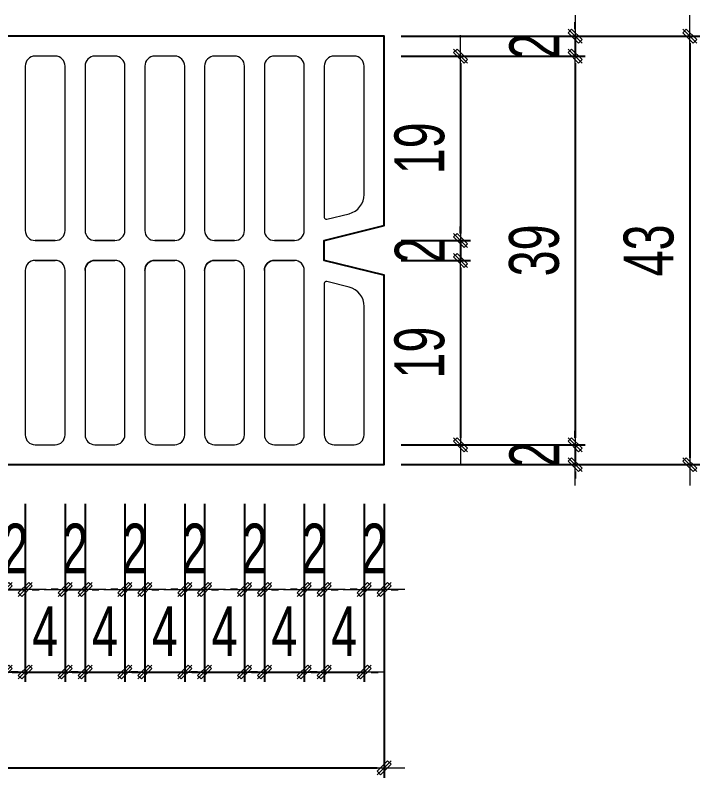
# Model space of a CAD drawing. Header units: inches. Extents: x -676 to 53517, y -20644 to 46516.
# Drawn here: x 41327 to 42014, y 17694 to 18459 of the extents above; entities that cross this region are included whole.
import ezdxf

# ---------------------------------------------------------------- set-up
doc = ezdxf.new("R2010")
doc.units = ezdxf.units.IN
doc.header["$MEASUREMENT"] = 0
for name, color, linetype, lineweight in [('LC Dim', 8, 'Continuous', 18), ('LC Net manh', 9, 'Continuous', 5), ('LC Net thay', 7, 'Continuous', 25)]:
    doc.layers.add(name, color=color, linetype=linetype, lineweight=lineweight)
doc.styles.add('HOATBIF', font='hoatbif.shx', dxfattribs={"width": 0.7})
doc.dimstyles.new('1-100(1-25)', dxfattribs={"dimscale": 25, "dimtxt": 2.5, "dimasz": 0.35, "dimexe": 0.5, "dimexo": 0, "dimgap": 0.8, "dimtad": 1, "dimdec": 0, "dimzin": 0, "dimdsep": 46, "dimtxsty": 'HOATBIF', "dimblk1": 'DOT', "dimblk2": 'DOT', "dimsah": 1, "dimcen": -1, "dimdle": 1, "dimclrd": 256, "dimclre": 256, "dimclrt": 4, "dimadec": 3, "dimazin": 2, "dimtfac": 0.3333333333333333, "dimtdec": 0, "dimtix": 1, "dimtmove": 2, "dimatfit": 3, "dimldrblk": 'DOT', "dimfxl": 1, "dimtvp": 0.8333333333333331, "dimtolj": 1, "dimtzin": 0, "dimarcsym": 0})

# ---------------------------------------------------------------- blocks, each defined once
blk = doc.blocks.new('DOT')
at = {"layer": 'LC Dim'}
blk.add_line((-3, 0), (3, 0), dxfattribs=at)
at = {"layer": 'LC Dim', "color": 4}
blk.add_line((-1, -1), (1, 1), dxfattribs=at)
blk.add_lwpolyline([(0.5, 1), (-1, -0.5), (-0.5, -1), (1, 0.5)], close=True, dxfattribs=at)
blk = doc.blocks.new('*D297')
at = {"layer": 'Defpoints', "color": 0, "transparency": 16777216}
for p in [(41714.41204149959, 18437.80913783814), (41714.41204149959, 18417.80911784265), (41888.95194031888, 18417.80911784265)]:
    blk.add_point(p, dxfattribs=at)
at = {"layer": 'LC Dim', "lineweight": -2, "transparency": 16777216}
for p, q in [((41888.95194031888, 18444.80913783814), (41888.95194031888, 18451.80913783814)), ((41714.41204149959, 18437.80913783814), (41898.95194031888, 18437.80913783814)), ((41888.95194031888, 18437.80913783814), (41888.95194031888, 18417.80911784265)), ((41714.41204149959, 18417.80911784265), (41898.95194031888, 18417.80911784265)), ((41888.95194031888, 18410.80911784265), (41888.95194031888, 18403.80911784265))]:
    blk.add_line(p, q, dxfattribs=at)
at = {"layer": 'LC Dim', "lineweight": -2, "transparency": 16777216, "xscale": 7, "yscale": 7, "zscale": 7}
for p, rotation in [((41888.95194031888, 18437.80913783814), 270), ((41888.95194031888, 18417.80911784265), 90)]:
    blk.add_blockref('DOT', p, dxfattribs=dict(at, rotation=rotation))
at = {"layer": 'LC Dim', "color": 4, "transparency": 16777216, "insert": (41847.95194031888, 18427.80912784038), "char_height": 50, "attachment_point": 5, "rotation": 90, "style": 'HOATBIF'}
blk.add_mtext('\\A1;2', dxfattribs=at)
blk = doc.blocks.new('_Dot')
at = {"color": 0, "linetype": 'ByBlock', "lineweight": -2}
blk.add_line((-0.5, 0), (-1, 0), dxfattribs=at)
at = {"color": 0, "linetype": 'ByBlock', "const_width": 0.5}
blk.add_lwpolyline([(-0.25, 0, 1), (0.25, 0, 1)], format="xyb", close=True, dxfattribs=at)
blk = doc.blocks.new('*D298')
at = {"layer": 'Defpoints', "color": 0, "transparency": 16777216}
for p in [(41714.41204149959, 18417.80911783799), (41714.41204149959, 18232.80902783498), (41773.95194031888, 18232.80902783498)]:
    blk.add_point(p, dxfattribs=at)
at = {"layer": 'LC Dim', "lineweight": -2, "transparency": 16777216}
for p, q in [((41714.41204149959, 18417.80911783799), (41783.95194031888, 18417.80911783799)), ((41773.95194031888, 18410.80911783799), (41773.95194031888, 18239.80902783498)), ((41714.41204149959, 18232.80902783498), (41783.95194031888, 18232.80902783498))]:
    blk.add_line(p, q, dxfattribs=at)
at = {"layer": 'LC Dim', "lineweight": -2, "transparency": 16777216, "xscale": 7, "yscale": 7, "zscale": 7}
for p, rotation in [((41773.95194031888, 18417.80911783799), 90), ((41773.95194031888, 18232.80902783498), 270)]:
    blk.add_blockref('DOT', p, dxfattribs=dict(at, rotation=rotation))
at = {"layer": 'LC Dim', "color": 4, "transparency": 16777216, "insert": (41732.95194031888, 18325.30907283647), "char_height": 50, "attachment_point": 5, "rotation": 90, "style": 'HOATBIF'}
blk.add_mtext('\\A1;19', dxfattribs=at)
blk = doc.blocks.new('*D299')
at = {"layer": 'Defpoints', "color": 0, "transparency": 16777216}
for p in [(41714.41204149959, 18232.80902783963), (41714.41204149959, 18212.80900783948), (41773.95194031888, 18212.80900783948)]:
    blk.add_point(p, dxfattribs=at)
at = {"layer": 'LC Dim', "lineweight": -2, "transparency": 16777216}
for p, q in [((41773.95194031888, 18239.80902783963), (41773.95194031888, 18246.80902783963)), ((41714.41204149959, 18232.80902783963), (41783.95194031888, 18232.80902783963)), ((41773.95194031888, 18232.80902783963), (41773.95194031888, 18212.80900783948)), ((41714.41204149959, 18212.80900783948), (41783.95194031888, 18212.80900783948)), ((41773.95194031888, 18205.80900783948), (41773.95194031888, 18198.80900783948))]:
    blk.add_line(p, q, dxfattribs=at)
at = {"layer": 'LC Dim', "lineweight": -2, "transparency": 16777216, "xscale": 7, "yscale": 7, "zscale": 7}
for p, rotation in [((41773.95194031888, 18232.80902783963), 270), ((41773.95194031888, 18212.80900783948), 90)]:
    blk.add_blockref('DOT', p, dxfattribs=dict(at, rotation=rotation))
at = {"layer": 'LC Dim', "color": 4, "transparency": 16777216, "insert": (41732.95194031888, 18222.80901783954), "char_height": 50, "attachment_point": 5, "rotation": 90, "style": 'HOATBIF'}
blk.add_mtext('\\A1;2', dxfattribs=at)
blk = doc.blocks.new('*D300')
at = {"layer": 'Defpoints', "color": 0, "transparency": 16777216}
for p in [(41714.41204149959, 18212.80900783948), (41714.41204149959, 18027.80891784112), (41773.95194031888, 18027.80891784112)]:
    blk.add_point(p, dxfattribs=at)
at = {"layer": 'LC Dim', "lineweight": -2, "transparency": 16777216}
for p, q in [((41714.41204149959, 18212.80900783948), (41783.95194031888, 18212.80900783948)), ((41773.95194031888, 18205.80900783948), (41773.95194031888, 18034.80891784112)), ((41714.41204149959, 18027.80891784112), (41783.95194031888, 18027.80891784112))]:
    blk.add_line(p, q, dxfattribs=at)
at = {"layer": 'LC Dim', "lineweight": -2, "transparency": 16777216, "xscale": 7, "yscale": 7, "zscale": 7}
for p, rotation in [((41773.95194031888, 18212.80900783948), 90), ((41773.95194031888, 18027.80891784112), 270)]:
    blk.add_blockref('DOT', p, dxfattribs=dict(at, rotation=rotation))
at = {"layer": 'LC Dim', "color": 4, "transparency": 16777216, "insert": (41732.95194031888, 18120.30896284028), "char_height": 50, "attachment_point": 5, "rotation": 90, "style": 'HOATBIF'}
blk.add_mtext('\\A1;19', dxfattribs=at)
blk = doc.blocks.new('*D301')
at = {"layer": 'Defpoints', "color": 0, "transparency": 16777216}
for p in [(41714.41204149959, 18027.80891784112), (41714.41204149959, 18007.80889784097), (41888.95194031888, 18007.80889784097)]:
    blk.add_point(p, dxfattribs=at)
at = {"layer": 'LC Dim', "lineweight": -2, "transparency": 16777216}
for p, q in [((41888.95194031888, 18034.80891784112), (41888.95194031888, 18041.80891784112)), ((41714.41204149959, 18027.80891784112), (41898.95194031888, 18027.80891784112)), ((41888.95194031888, 18027.80891784112), (41888.95194031888, 18007.80889784097)), ((41714.41204149959, 18007.80889784097), (41898.95194031888, 18007.80889784097)), ((41888.95194031888, 18000.80889784097), (41888.95194031888, 17993.80889784097))]:
    blk.add_line(p, q, dxfattribs=at)
at = {"layer": 'LC Dim', "lineweight": -2, "transparency": 16777216, "xscale": 7, "yscale": 7, "zscale": 7}
for p, rotation in [((41888.95194031888, 18027.80891784112), 270), ((41888.95194031888, 18007.80889784097), 90)]:
    blk.add_blockref('DOT', p, dxfattribs=dict(at, rotation=rotation))
at = {"layer": 'LC Dim', "color": 4, "transparency": 16777216, "insert": (41847.95194031888, 18017.80890784103), "char_height": 50, "attachment_point": 5, "rotation": 90, "style": 'HOATBIF'}
blk.add_mtext('\\A1;2', dxfattribs=at)
blk = doc.blocks.new('*D302')
at = {"layer": 'Defpoints', "color": 0, "transparency": 16777216}
for p in [(41714.41204149959, 18417.80911783802), (41714.41204149959, 18027.8089178388), (41888.95194031888, 18027.8089178388)]:
    blk.add_point(p, dxfattribs=at)
at = {"layer": 'LC Dim', "lineweight": -2, "transparency": 16777216}
for p, q in [((41714.41204149959, 18417.80911783802), (41898.95194031888, 18417.80911783802)), ((41888.95194031888, 18410.80911783802), (41888.95194031888, 18034.8089178388)), ((41714.41204149959, 18027.8089178388), (41898.95194031888, 18027.8089178388))]:
    blk.add_line(p, q, dxfattribs=at)
at = {"layer": 'LC Dim', "lineweight": -2, "transparency": 16777216, "xscale": 7, "yscale": 7, "zscale": 7}
for p, rotation in [((41888.95194031888, 18417.80911783802), 90), ((41888.95194031888, 18027.8089178388), 270)]:
    blk.add_blockref('DOT', p, dxfattribs=dict(at, rotation=rotation))
at = {"layer": 'LC Dim', "color": 4, "transparency": 16777216, "insert": (41847.95194031888, 18222.80901783839), "char_height": 50, "attachment_point": 5, "rotation": 90, "style": 'HOATBIF'}
blk.add_mtext('\\A1;39', dxfattribs=at)
blk = doc.blocks.new('*D303')
at = {"layer": 'Defpoints', "color": 0, "transparency": 16777216}
for p in [(41714.41204149959, 18437.80913784047), (41714.41204149959, 18007.80889784097), (42003.95194031888, 18007.80889784097)]:
    blk.add_point(p, dxfattribs=at)
at = {"layer": 'LC Dim', "lineweight": -2, "transparency": 16777216}
for p, q in [((41714.41204149959, 18437.80913784047), (42013.95194031888, 18437.80913784047)), ((42003.95194031888, 18430.80913784047), (42003.95194031888, 18014.80889784097)), ((41714.41204149959, 18007.80889784097), (42013.95194031888, 18007.80889784097))]:
    blk.add_line(p, q, dxfattribs=at)
at = {"layer": 'LC Dim', "lineweight": -2, "transparency": 16777216, "xscale": 7, "yscale": 7, "zscale": 7}
for p, rotation in [((42003.95194031888, 18437.80913784047), 90), ((42003.95194031888, 18007.80889784097), 270)]:
    blk.add_blockref('DOT', p, dxfattribs=dict(at, rotation=rotation))
at = {"layer": 'LC Dim', "color": 4, "transparency": 16777216, "insert": (41962.95194031888, 18222.8090178407), "char_height": 50, "attachment_point": 5, "rotation": 90, "style": 'HOATBIF'}
blk.add_mtext('\\A1;43', dxfattribs=at)
blk = doc.blocks.new('*D318')
at = {"layer": 'Defpoints', "color": 0, "transparency": 16777216}
for p in [(41277.22205577983, 17968.46938803015), (41317.22209577955, 17968.46938803015), (41317.22209577955, 17799.72879302091)]:
    blk.add_point(p, dxfattribs=at)
at = {"layer": 'LC Dim', "lineweight": -2, "transparency": 16777216}
for p, q in [((41277.22205577983, 17968.46938803015), (41277.22205577983, 17789.72879302091)), ((41317.22209577955, 17968.46938803015), (41317.22209577955, 17789.72879302091)), ((41270.22205577983, 17799.72879302091), (41263.22205577983, 17799.72879302091)), ((41277.22205577983, 17799.72879302091), (41317.22209577955, 17799.72879302091)), ((41324.22209577955, 17799.72879302091), (41331.22209577955, 17799.72879302091))]:
    blk.add_line(p, q, dxfattribs=at)
at = {"layer": 'LC Dim', "lineweight": -2, "transparency": 16777216, "xscale": 7, "yscale": 7, "zscale": 7}
blk.add_blockref('DOT', (41277.22205577983, 17799.72879302091), dxfattribs=at)
at = {"layer": 'LC Dim', "lineweight": -2, "transparency": 16777216, "xscale": 7, "yscale": 7, "zscale": 7, "rotation": 180}
blk.add_blockref('DOT', (41317.22209577955, 17799.72879302091), dxfattribs=at)
at = {"layer": 'LC Dim', "color": 4, "transparency": 16777216, "insert": (41297.22207577969, 17840.72879302091), "char_height": 50, "attachment_point": 5, "style": 'HOATBIF'}
blk.add_mtext('\\A1;4', dxfattribs=at)
blk = doc.blocks.new('*D319')
at = {"layer": 'Defpoints', "color": 0, "transparency": 16777216}
for p in [(41317.22209577955, 17968.46938803015), (41337.22211577912, 17968.46938803015), (41337.22211577912, 17882.64389426971)]:
    blk.add_point(p, dxfattribs=at)
at = {"layer": 'LC Dim', "lineweight": -2, "transparency": 16777216}
for p, q in [((41317.22209577955, 17968.46938803015), (41317.22209577955, 17872.64389426971)), ((41337.22211577912, 17968.46938803015), (41337.22211577912, 17872.64389426971)), ((41310.22209577955, 17882.64389426971), (41303.22209577955, 17882.64389426971)), ((41317.22209577955, 17882.64389426971), (41337.22211577912, 17882.64389426971)), ((41344.22211577912, 17882.64389426971), (41351.22211577912, 17882.64389426971))]:
    blk.add_line(p, q, dxfattribs=at)
at = {"layer": 'LC Dim', "lineweight": -2, "transparency": 16777216, "xscale": 7, "yscale": 7, "zscale": 7}
blk.add_blockref('DOT', (41317.22209577955, 17882.64389426971), dxfattribs=at)
at = {"layer": 'LC Dim', "lineweight": -2, "transparency": 16777216, "xscale": 7, "yscale": 7, "zscale": 7, "rotation": 180}
blk.add_blockref('DOT', (41337.22211577912, 17882.64389426971), dxfattribs=at)
at = {"layer": 'LC Dim', "color": 4, "transparency": 16777216, "insert": (41327.22210577934, 17923.64389426971), "char_height": 50, "attachment_point": 5, "style": 'HOATBIF'}
blk.add_mtext('\\A1;2', dxfattribs=at)
blk = doc.blocks.new('*D320')
at = {"layer": 'Defpoints', "color": 0, "transparency": 16777216}
for p in [(41337.22211577912, 17968.46938803015), (41377.22215577884, 17968.46938803015), (41377.22215577884, 17799.72879302091)]:
    blk.add_point(p, dxfattribs=at)
at = {"layer": 'LC Dim', "lineweight": -2, "transparency": 16777216}
for p, q in [((41337.22211577912, 17968.46938803015), (41337.22211577912, 17789.72879302091)), ((41377.22215577884, 17968.46938803015), (41377.22215577884, 17789.72879302091)), ((41330.22211577912, 17799.72879302091), (41323.22211577912, 17799.72879302091)), ((41337.22211577912, 17799.72879302091), (41377.22215577884, 17799.72879302091)), ((41384.22215577884, 17799.72879302091), (41391.22215577884, 17799.72879302091))]:
    blk.add_line(p, q, dxfattribs=at)
at = {"layer": 'LC Dim', "lineweight": -2, "transparency": 16777216, "xscale": 7, "yscale": 7, "zscale": 7}
blk.add_blockref('DOT', (41337.22211577912, 17799.72879302091), dxfattribs=at)
at = {"layer": 'LC Dim', "lineweight": -2, "transparency": 16777216, "xscale": 7, "yscale": 7, "zscale": 7, "rotation": 180}
blk.add_blockref('DOT', (41377.22215577884, 17799.72879302091), dxfattribs=at)
at = {"layer": 'LC Dim', "color": 4, "transparency": 16777216, "insert": (41357.22213577898, 17840.72879302091), "char_height": 50, "attachment_point": 5, "style": 'HOATBIF'}
blk.add_mtext('\\A1;4', dxfattribs=at)
blk = doc.blocks.new('*D321')
at = {"layer": 'Defpoints', "color": 0, "transparency": 16777216}
for p in [(41377.22215577884, 17968.46938803015), (41397.222175779, 17968.46938803015), (41397.222175779, 17882.64389426971)]:
    blk.add_point(p, dxfattribs=at)
at = {"layer": 'LC Dim', "lineweight": -2, "transparency": 16777216}
for p, q in [((41377.22215577884, 17968.46938803015), (41377.22215577884, 17872.64389426971)), ((41397.222175779, 17968.46938803015), (41397.222175779, 17872.64389426971)), ((41370.22215577884, 17882.64389426971), (41363.22215577884, 17882.64389426971)), ((41377.22215577884, 17882.64389426971), (41397.222175779, 17882.64389426971)), ((41404.222175779, 17882.64389426971), (41411.222175779, 17882.64389426971))]:
    blk.add_line(p, q, dxfattribs=at)
at = {"layer": 'LC Dim', "lineweight": -2, "transparency": 16777216, "xscale": 7, "yscale": 7, "zscale": 7}
blk.add_blockref('DOT', (41377.22215577884, 17882.64389426971), dxfattribs=at)
at = {"layer": 'LC Dim', "lineweight": -2, "transparency": 16777216, "xscale": 7, "yscale": 7, "zscale": 7, "rotation": 180}
blk.add_blockref('DOT', (41397.222175779, 17882.64389426971), dxfattribs=at)
at = {"layer": 'LC Dim', "color": 4, "transparency": 16777216, "insert": (41387.22216577892, 17923.64389426971), "char_height": 50, "attachment_point": 5, "style": 'HOATBIF'}
blk.add_mtext('\\A1;2', dxfattribs=at)
blk = doc.blocks.new('*D322')
at = {"layer": 'Defpoints', "color": 0, "transparency": 16777216}
for p in [(41397.222175779, 17968.46938803015), (41437.22221577814, 17968.46938803015), (41437.22221577814, 17799.72879302091)]:
    blk.add_point(p, dxfattribs=at)
at = {"layer": 'LC Dim', "lineweight": -2, "transparency": 16777216}
for p, q in [((41397.222175779, 17968.46938803015), (41397.222175779, 17789.72879302091)), ((41437.22221577814, 17968.46938803015), (41437.22221577814, 17789.72879302091)), ((41390.222175779, 17799.72879302091), (41383.222175779, 17799.72879302091)), ((41397.222175779, 17799.72879302091), (41437.22221577814, 17799.72879302091)), ((41444.22221577814, 17799.72879302091), (41451.22221577814, 17799.72879302091))]:
    blk.add_line(p, q, dxfattribs=at)
at = {"layer": 'LC Dim', "lineweight": -2, "transparency": 16777216, "xscale": 7, "yscale": 7, "zscale": 7}
blk.add_blockref('DOT', (41397.222175779, 17799.72879302091), dxfattribs=at)
at = {"layer": 'LC Dim', "lineweight": -2, "transparency": 16777216, "xscale": 7, "yscale": 7, "zscale": 7, "rotation": 180}
blk.add_blockref('DOT', (41437.22221577814, 17799.72879302091), dxfattribs=at)
at = {"layer": 'LC Dim', "color": 4, "transparency": 16777216, "insert": (41417.22219577857, 17840.72879302091), "char_height": 50, "attachment_point": 5, "style": 'HOATBIF'}
blk.add_mtext('\\A1;4', dxfattribs=at)
blk = doc.blocks.new('*D323')
at = {"layer": 'Defpoints', "color": 0, "transparency": 16777216}
for p in [(41437.22221577814, 17968.46938803015), (41457.22223577829, 17968.46938803015), (41457.22223577829, 17882.64389426971)]:
    blk.add_point(p, dxfattribs=at)
at = {"layer": 'LC Dim', "lineweight": -2, "transparency": 16777216}
for p, q in [((41437.22221577814, 17968.46938803015), (41437.22221577814, 17872.64389426971)), ((41457.22223577829, 17968.46938803015), (41457.22223577829, 17872.64389426971)), ((41430.22221577814, 17882.64389426971), (41423.22221577814, 17882.64389426971)), ((41437.22221577814, 17882.64389426971), (41457.22223577829, 17882.64389426971)), ((41464.22223577829, 17882.64389426971), (41471.22223577829, 17882.64389426971))]:
    blk.add_line(p, q, dxfattribs=at)
at = {"layer": 'LC Dim', "lineweight": -2, "transparency": 16777216, "xscale": 7, "yscale": 7, "zscale": 7}
blk.add_blockref('DOT', (41437.22221577814, 17882.64389426971), dxfattribs=at)
at = {"layer": 'LC Dim', "lineweight": -2, "transparency": 16777216, "xscale": 7, "yscale": 7, "zscale": 7, "rotation": 180}
blk.add_blockref('DOT', (41457.22223577829, 17882.64389426971), dxfattribs=at)
at = {"layer": 'LC Dim', "color": 4, "transparency": 16777216, "insert": (41447.22222577821, 17923.64389426971), "char_height": 50, "attachment_point": 5, "style": 'HOATBIF'}
blk.add_mtext('\\A1;2', dxfattribs=at)
blk = doc.blocks.new('*D324')
at = {"layer": 'Defpoints', "color": 0, "transparency": 16777216}
for p in [(41617.22227577801, 17968.46938803015), (41637.22229577758, 17968.46938803015), (41637.22229577758, 17882.64389426971)]:
    blk.add_point(p, dxfattribs=at)
at = {"layer": 'LC Dim', "lineweight": -2, "transparency": 16777216}
for p, q in [((41617.22227577801, 17968.46938803015), (41617.22227577801, 17872.64389426971)), ((41637.22229577758, 17968.46938803015), (41637.22229577758, 17872.64389426971)), ((41610.22227577801, 17882.64389426971), (41603.22227577801, 17882.64389426971)), ((41617.22227577801, 17882.64389426971), (41637.22229577758, 17882.64389426971)), ((41644.22229577758, 17882.64389426971), (41651.22229577758, 17882.64389426971))]:
    blk.add_line(p, q, dxfattribs=at)
at = {"layer": 'LC Dim', "lineweight": -2, "transparency": 16777216, "xscale": 7, "yscale": 7, "zscale": 7}
blk.add_blockref('DOT', (41617.22227577801, 17882.64389426971), dxfattribs=at)
at = {"layer": 'LC Dim', "lineweight": -2, "transparency": 16777216, "xscale": 7, "yscale": 7, "zscale": 7, "rotation": 180}
blk.add_blockref('DOT', (41637.22229577758, 17882.64389426971), dxfattribs=at)
at = {"layer": 'LC Dim', "color": 4, "transparency": 16777216, "insert": (41627.2222857778, 17923.64389426971), "char_height": 50, "attachment_point": 5, "style": 'HOATBIF'}
blk.add_mtext('\\A1;2', dxfattribs=at)
blk = doc.blocks.new('*D325')
at = {"layer": 'Defpoints', "color": 0, "transparency": 16777216}
for p in [(41637.22229577758, 17968.46938803015), (41677.2223357773, 17968.46938803015), (41677.2223357773, 17799.72879302091)]:
    blk.add_point(p, dxfattribs=at)
at = {"layer": 'LC Dim', "lineweight": -2, "transparency": 16777216}
for p, q in [((41637.22229577758, 17968.46938803015), (41637.22229577758, 17789.72879302091)), ((41677.2223357773, 17968.46938803015), (41677.2223357773, 17789.72879302091)), ((41630.22229577758, 17799.72879302091), (41623.22229577758, 17799.72879302091)), ((41637.22229577758, 17799.72879302091), (41677.2223357773, 17799.72879302091)), ((41684.2223357773, 17799.72879302091), (41691.2223357773, 17799.72879302091))]:
    blk.add_line(p, q, dxfattribs=at)
at = {"layer": 'LC Dim', "lineweight": -2, "transparency": 16777216, "xscale": 7, "yscale": 7, "zscale": 7}
blk.add_blockref('DOT', (41637.22229577758, 17799.72879302091), dxfattribs=at)
at = {"layer": 'LC Dim', "lineweight": -2, "transparency": 16777216, "xscale": 7, "yscale": 7, "zscale": 7, "rotation": 180}
blk.add_blockref('DOT', (41677.2223357773, 17799.72879302091), dxfattribs=at)
at = {"layer": 'LC Dim', "color": 4, "transparency": 16777216, "insert": (41657.22231577744, 17840.72879302091), "char_height": 50, "attachment_point": 5, "style": 'HOATBIF'}
blk.add_mtext('\\A1;4', dxfattribs=at)
blk = doc.blocks.new('*D326')
at = {"layer": 'Defpoints', "color": 0, "transparency": 16777216}
for p in [(40837.22161577415, 17968.46938803015), (41697.22235577746, 17968.46938803015), (41697.22235577746, 17703.61754925331)]:
    blk.add_point(p, dxfattribs=at)
at = {"layer": 'LC Dim', "lineweight": -2, "transparency": 16777216}
for p, q in [((40837.22161577415, 17968.46938803015), (40837.22161577415, 17693.61754925331)), ((41697.22235577746, 17968.46938803015), (41697.22235577746, 17693.61754925331)), ((40844.22161577415, 17703.61754925331), (41690.22235577746, 17703.61754925331))]:
    blk.add_line(p, q, dxfattribs=at)
at = {"layer": 'LC Dim', "lineweight": -2, "transparency": 16777216, "xscale": 7, "yscale": 7, "zscale": 7, "rotation": 180}
blk.add_blockref('DOT', (40837.22161577415, 17703.61754925331), dxfattribs=at)
at = {"layer": 'LC Dim', "lineweight": -2, "transparency": 16777216, "xscale": 7, "yscale": 7, "zscale": 7}
blk.add_blockref('DOT', (41697.22235577746, 17703.61754925331), dxfattribs=at)
at = {"layer": 'LC Dim', "color": 4, "transparency": 16777216, "insert": (41267.2219857758, 17744.61754925331), "char_height": 50, "attachment_point": 5, "style": 'HOATBIF'}
blk.add_mtext('\\A1;86', dxfattribs=at)
blk = doc.blocks.new('*D331')
at = {"layer": 'Defpoints', "color": 0, "transparency": 16777216}
for p in [(41677.2223357773, 17968.46938803015), (41697.22235577746, 17968.46938803015), (41697.22235577746, 17882.64389426971)]:
    blk.add_point(p, dxfattribs=at)
at = {"layer": 'LC Dim', "lineweight": -2, "transparency": 16777216}
for p, q in [((41677.2223357773, 17968.46938803015), (41677.2223357773, 17872.64389426971)), ((41697.22235577746, 17968.46938803015), (41697.22235577746, 17872.64389426971)), ((41670.2223357773, 17882.64389426971), (41663.2223357773, 17882.64389426971)), ((41677.2223357773, 17882.64389426971), (41697.22235577746, 17882.64389426971)), ((41704.22235577746, 17882.64389426971), (41711.22235577746, 17882.64389426971))]:
    blk.add_line(p, q, dxfattribs=at)
at = {"layer": 'LC Dim', "lineweight": -2, "transparency": 16777216, "xscale": 7, "yscale": 7, "zscale": 7}
blk.add_blockref('DOT', (41677.2223357773, 17882.64389426971), dxfattribs=at)
at = {"layer": 'LC Dim', "lineweight": -2, "transparency": 16777216, "xscale": 7, "yscale": 7, "zscale": 7, "rotation": 180}
blk.add_blockref('DOT', (41697.22235577746, 17882.64389426971), dxfattribs=at)
at = {"layer": 'LC Dim', "color": 4, "transparency": 16777216, "insert": (41687.22234577738, 17923.64389426971), "char_height": 50, "attachment_point": 5, "style": 'HOATBIF'}
blk.add_mtext('\\A1;2', dxfattribs=at)
blk = doc.blocks.new('*D349')
at = {"layer": 'Defpoints', "color": 0, "transparency": 16777216}
for p in [(41457.22223577829, 17968.46938803015), (41497.22227577743, 17968.46938803015), (41497.22227577743, 17799.72879302091)]:
    blk.add_point(p, dxfattribs=at)
at = {"layer": 'LC Dim', "lineweight": -2, "transparency": 16777216}
for p, q in [((41457.22223577829, 17968.46938803015), (41457.22223577829, 17789.72879302091)), ((41497.22227577743, 17968.46938803015), (41497.22227577743, 17789.72879302091)), ((41450.22223577829, 17799.72879302091), (41443.22223577829, 17799.72879302091)), ((41457.22223577829, 17799.72879302091), (41497.22227577743, 17799.72879302091)), ((41504.22227577743, 17799.72879302091), (41511.22227577743, 17799.72879302091))]:
    blk.add_line(p, q, dxfattribs=at)
at = {"layer": 'LC Dim', "lineweight": -2, "transparency": 16777216, "xscale": 7, "yscale": 7, "zscale": 7}
blk.add_blockref('DOT', (41457.22223577829, 17799.72879302091), dxfattribs=at)
at = {"layer": 'LC Dim', "lineweight": -2, "transparency": 16777216, "xscale": 7, "yscale": 7, "zscale": 7, "rotation": 180}
blk.add_blockref('DOT', (41497.22227577743, 17799.72879302091), dxfattribs=at)
at = {"layer": 'LC Dim', "color": 4, "transparency": 16777216, "insert": (41477.22225577786, 17840.72879302091), "char_height": 50, "attachment_point": 5, "style": 'HOATBIF'}
blk.add_mtext('\\A1;4', dxfattribs=at)
blk = doc.blocks.new('*D350')
at = {"layer": 'Defpoints', "color": 0, "transparency": 16777216}
for p in [(41497.22227577743, 17968.46938803015), (41517.22229577758, 17968.46938803015), (41517.22229577758, 17882.64389426971)]:
    blk.add_point(p, dxfattribs=at)
at = {"layer": 'LC Dim', "lineweight": -2, "transparency": 16777216}
for p, q in [((41497.22227577743, 17968.46938803015), (41497.22227577743, 17872.64389426971)), ((41517.22229577758, 17968.46938803015), (41517.22229577758, 17872.64389426971)), ((41490.22227577743, 17882.64389426971), (41483.22227577743, 17882.64389426971)), ((41497.22227577743, 17882.64389426971), (41517.22229577758, 17882.64389426971)), ((41524.22229577758, 17882.64389426971), (41531.22229577758, 17882.64389426971))]:
    blk.add_line(p, q, dxfattribs=at)
at = {"layer": 'LC Dim', "lineweight": -2, "transparency": 16777216, "xscale": 7, "yscale": 7, "zscale": 7}
blk.add_blockref('DOT', (41497.22227577743, 17882.64389426971), dxfattribs=at)
at = {"layer": 'LC Dim', "lineweight": -2, "transparency": 16777216, "xscale": 7, "yscale": 7, "zscale": 7, "rotation": 180}
blk.add_blockref('DOT', (41517.22229577758, 17882.64389426971), dxfattribs=at)
at = {"layer": 'LC Dim', "color": 4, "transparency": 16777216, "insert": (41507.22228577751, 17923.64389426971), "char_height": 50, "attachment_point": 5, "style": 'HOATBIF'}
blk.add_mtext('\\A1;2', dxfattribs=at)
blk = doc.blocks.new('*D351')
at = {"layer": 'Defpoints', "color": 0, "transparency": 16777216}
for p in [(41517.22229577758, 17968.46938803015), (41557.22233577672, 17968.46938803015), (41557.22233577672, 17799.72879302091)]:
    blk.add_point(p, dxfattribs=at)
at = {"layer": 'LC Dim', "lineweight": -2, "transparency": 16777216}
for p, q in [((41517.22229577758, 17968.46938803015), (41517.22229577758, 17789.72879302091)), ((41557.22233577672, 17968.46938803015), (41557.22233577672, 17789.72879302091)), ((41510.22229577758, 17799.72879302091), (41503.22229577758, 17799.72879302091)), ((41517.22229577758, 17799.72879302091), (41557.22233577672, 17799.72879302091)), ((41564.22233577672, 17799.72879302091), (41571.22233577672, 17799.72879302091))]:
    blk.add_line(p, q, dxfattribs=at)
at = {"layer": 'LC Dim', "lineweight": -2, "transparency": 16777216, "xscale": 7, "yscale": 7, "zscale": 7}
blk.add_blockref('DOT', (41517.22229577758, 17799.72879302091), dxfattribs=at)
at = {"layer": 'LC Dim', "lineweight": -2, "transparency": 16777216, "xscale": 7, "yscale": 7, "zscale": 7, "rotation": 180}
blk.add_blockref('DOT', (41557.22233577672, 17799.72879302091), dxfattribs=at)
at = {"layer": 'LC Dim', "color": 4, "transparency": 16777216, "insert": (41537.22231577715, 17840.72879302091), "char_height": 50, "attachment_point": 5, "style": 'HOATBIF'}
blk.add_mtext('\\A1;4', dxfattribs=at)
blk = doc.blocks.new('*D352')
at = {"layer": 'Defpoints', "color": 0, "transparency": 16777216}
for p in [(41557.22233577672, 17968.46938803015), (41577.22235577687, 17968.46938803015), (41577.22235577687, 17882.64389426971)]:
    blk.add_point(p, dxfattribs=at)
at = {"layer": 'LC Dim', "lineweight": -2, "transparency": 16777216}
for p, q in [((41557.22233577672, 17968.46938803015), (41557.22233577672, 17872.64389426971)), ((41577.22235577687, 17968.46938803015), (41577.22235577687, 17872.64389426971)), ((41550.22233577672, 17882.64389426971), (41543.22233577672, 17882.64389426971)), ((41557.22233577672, 17882.64389426971), (41577.22235577687, 17882.64389426971)), ((41584.22235577687, 17882.64389426971), (41591.22235577687, 17882.64389426971))]:
    blk.add_line(p, q, dxfattribs=at)
at = {"layer": 'LC Dim', "lineweight": -2, "transparency": 16777216, "xscale": 7, "yscale": 7, "zscale": 7}
blk.add_blockref('DOT', (41557.22233577672, 17882.64389426971), dxfattribs=at)
at = {"layer": 'LC Dim', "lineweight": -2, "transparency": 16777216, "xscale": 7, "yscale": 7, "zscale": 7, "rotation": 180}
blk.add_blockref('DOT', (41577.22235577687, 17882.64389426971), dxfattribs=at)
at = {"layer": 'LC Dim', "color": 4, "transparency": 16777216, "insert": (41567.2223457768, 17923.64389426971), "char_height": 50, "attachment_point": 5, "style": 'HOATBIF'}
blk.add_mtext('\\A1;2', dxfattribs=at)
blk = doc.blocks.new('*D353')
at = {"layer": 'Defpoints', "color": 0, "transparency": 16777216}
for p in [(41577.22235577687, 17968.46938803015), (41617.22227577801, 17968.46938803015), (41617.22227577801, 17799.72879302091)]:
    blk.add_point(p, dxfattribs=at)
at = {"layer": 'LC Dim', "lineweight": -2, "transparency": 16777216}
for p, q in [((41577.22235577687, 17968.46938803015), (41577.22235577687, 17789.72879302091)), ((41617.22227577801, 17968.46938803015), (41617.22227577801, 17789.72879302091)), ((41570.22235577687, 17799.72879302091), (41563.22235577687, 17799.72879302091)), ((41577.22235577687, 17799.72879302091), (41617.22227577801, 17799.72879302091)), ((41624.22227577801, 17799.72879302091), (41631.22227577801, 17799.72879302091))]:
    blk.add_line(p, q, dxfattribs=at)
at = {"layer": 'LC Dim', "lineweight": -2, "transparency": 16777216, "xscale": 7, "yscale": 7, "zscale": 7}
blk.add_blockref('DOT', (41577.22235577687, 17799.72879302091), dxfattribs=at)
at = {"layer": 'LC Dim', "lineweight": -2, "transparency": 16777216, "xscale": 7, "yscale": 7, "zscale": 7, "rotation": 180}
blk.add_blockref('DOT', (41617.22227577801, 17799.72879302091), dxfattribs=at)
at = {"layer": 'LC Dim', "color": 4, "transparency": 16777216, "insert": (41597.22231577744, 17840.72879302091), "char_height": 50, "attachment_point": 5, "style": 'HOATBIF'}
blk.add_mtext('\\A1;4', dxfattribs=at)

msp = doc.modelspace()

# ---------------------------------------------------------------- linework, layer by layer
at = {"layer": 'LC Net manh', "linetype": 'ByBlock'}
for points in [[(41367.22214577877, 18232.80902783963, 0.414213562373095), (41377.22215577884, 18242.8090378397), (41377.22215577884, 18407.80910783791, 0.414213562373095), (41367.22214577877, 18417.80911783798), (41347.2221257792, 18417.80911783798, 0.414213562373095), (41337.22211577912, 18407.80910783791), (41337.22211577912, 18242.8090378397, 0.414213562373095), (41347.2221257792, 18232.80902783963), (41367.22214577877, 18232.80902783963), (41347.2221257792, 18232.80902783963)], [(41427.22220577864, 18232.80902783963, 0.414213562373095), (41437.22221577814, 18242.8090378397), (41437.22221577814, 18407.80910783791, 0.414213562373095), (41427.22220577864, 18417.80911783798), (41407.22218577849, 18417.80911783798, 0.414213562373095), (41397.222175779, 18407.80910783791), (41397.222175779, 18242.8090378397, 0.414213562373095), (41407.22218577849, 18232.80902783963), (41427.22220577864, 18232.80902783963), (41407.22218577849, 18232.80902783963)], [(41487.22226577793, 18232.80902783963, 0.414213562373095), (41497.22227577743, 18242.8090378397), (41497.22227577743, 18407.80910783791, 0.414213562373095), (41487.22226577793, 18417.80911783798), (41467.22224577778, 18417.80911783798, 0.414213562373095), (41457.22223577829, 18407.80910783791), (41457.22223577829, 18242.8090378397, 0.414213562373095), (41467.22224577778, 18232.80902783963), (41487.22226577793, 18232.80902783963), (41467.22224577778, 18232.80902783963)], [(41547.22232577723, 18232.80902783963, 0.414213562373095), (41557.22233577672, 18242.8090378397), (41557.22233577672, 18407.80910783791, 0.414213562373095), (41547.22232577723, 18417.80911783798), (41527.22230577708, 18417.80911783798, 0.414213562373095), (41517.22229577758, 18407.80910783791), (41517.22229577758, 18242.8090378397, 0.414213562373095), (41527.22230577708, 18232.80902783963), (41547.22232577723, 18232.80902783963), (41527.22230577708, 18232.80902783963)], [(41607.22238577652, 18232.80902783963, 0.414213562373095), (41617.22239577601, 18242.8090378397), (41617.22239577601, 18407.80910783791, 0.414213562373095), (41607.22238577652, 18417.80911783798), (41587.22236577637, 18417.80911783798, 0.414213562373095), (41577.22235577687, 18407.80910783791), (41577.22235577687, 18242.8090378397, 0.414213562373095), (41587.22236577637, 18232.80902783963), (41607.22238577652, 18232.80902783963), (41587.22236577637, 18232.80902783963)], [(41377.22215577884, 18202.8089978394, 0.414213562373095), (41367.22214577877, 18212.80900783947)], [(41397.222175779, 18202.8089978394, -0.414213562373095), (41407.22218577849, 18212.80900783947, 0.414213562373095), (41397.222175779, 18202.8089978394), (41397.222175779, 18037.80892783887, 0.414213562373095), (41407.22218577849, 18027.80891784112), (41427.22220577864, 18027.80891784112, 0.414213562373095), (41437.22221577814, 18037.80892783887), (41437.22221577814, 18202.8089978394, 0.414213562373095), (41427.22220577864, 18212.80900783947), (41407.22218577849, 18212.80900783947), (41427.22220577864, 18212.80900783947), (41407.22218577849, 18212.80900783947)], [(41457.22223577829, 18202.8089978394, -0.414213562373095), (41467.22224577778, 18212.80900783947, 0.414213562373095), (41457.22223577829, 18202.8089978394), (41457.22223577829, 18037.80892783887, 0.414213562373095), (41467.22224577778, 18027.80891784112), (41487.22226577793, 18027.80891784112, 0.414213562373095), (41497.22227577743, 18037.80892783887), (41497.22227577743, 18202.8089978394, 0.414213562373095), (41487.22226577793, 18212.80900783947), (41467.22224577778, 18212.80900783947), (41487.22226577793, 18212.80900783947), (41467.22224577778, 18212.80900783947)], [(41517.22229577758, 18202.8089978394, -0.414213562373095), (41527.22230577708, 18212.80900783947, 0.414213562373095), (41517.22229577758, 18202.8089978394), (41517.22229577758, 18037.80892783887, 0.414213562373095), (41527.22230577708, 18027.80891784112), (41547.22232577723, 18027.80891784112, 0.414213562373095), (41557.22233577672, 18037.80892783887), (41557.22233577672, 18202.8089978394, 0.414213562373095), (41547.22232577723, 18212.80900783947), (41527.22230577708, 18212.80900783947), (41547.22232577723, 18212.80900783947), (41527.22230577708, 18212.80900783947)], [(41577.22235577687, 18202.8089978394, -0.414213562373095), (41587.22236577637, 18212.80900783947, 0.414213562373095), (41577.22235577687, 18202.8089978394), (41577.22235577687, 18037.80892783887, 0.414213562373095), (41587.22236577637, 18027.80891784112), (41607.22238577652, 18027.80891784112, 0.414213562373095), (41617.22239577601, 18037.80892783887), (41617.22239577601, 18202.8089978394, 0.414213562373095), (41607.22238577652, 18212.80900783947), (41587.22236577637, 18212.80900783947), (41607.22238577652, 18212.80900783947), (41587.22236577637, 18212.80900783947)]]:
    msp.add_lwpolyline(points, format="xyb", dxfattribs=at)
for points in [[(41677.2223357773, 18407.80910783791, 0.414213562373095), (41667.22232577723, 18417.80911783798), (41647.22230577766, 18417.80911783798, 0.414213562373095), (41637.22229577758, 18407.80910783791), (41637.22229577758, 18255.9861319593, 0.487928364952703), (41639.70736950909, 18254.04584501748), (41662.07303312939, 18259.63726092241, 0.3441507313852266), (41677.2223357773, 18279.0401303267)], [(41367.22214577877, 18212.80900783947), (41347.2221257792, 18212.80900783947), (41367.22214577877, 18212.80900783947), (41347.2221257792, 18212.80900783947, 0.414213562373095), (41337.22211577912, 18202.8089978394), (41337.22211577912, 18037.80892783887, 0.414213562373095), (41347.2221257792, 18027.80891784112), (41367.22214577877, 18027.80891784112, 0.414213562373095), (41377.22215577884, 18037.80892783887), (41377.22215577884, 18202.8089978394, 0.414213562373095)], [(41639.70736950909, 18191.57219066395, 0.487928364952703), (41637.22229577758, 18189.63190372445), (41637.22229577758, 18037.80892783887, 0.414213562373095), (41647.22230577766, 18027.80891784112), (41667.22232577723, 18027.80891784112, 0.414213562373095), (41677.2223357773, 18037.80892783887), (41677.2223357773, 18166.5779053524, 0.3441507313852265), (41662.07303312939, 18185.9807747567)]]:
    msp.add_lwpolyline(points, format="xyb", close=True, dxfattribs=at)
at = {"layer": 'LC Net thay', "linetype": 'ByBlock'}
msp.add_lwpolyline([(40837.22161577415, 18247.80904284323), (40897.2216757781, 18232.80902783963), (40897.2216757781, 18212.80900783947), (40837.22161577415, 18197.8089928382), (40837.22161577415, 18007.80889784097), (41697.22235577746, 18007.80889784097), (41697.22235577746, 18197.8089928382), (41637.22229577758, 18212.80900783947), (41637.22229577758, 18232.80902783963), (41697.22235577746, 18247.80904284323), (41697.22235577746, 18437.80913783814), (40837.22161577415, 18437.80913783814)], close=True, dxfattribs=at)

# ---------------------------------------------------------------- dimensions: what is measured, and where the dimension line sits
at = {"layer": 'LC Dim'}
for base, p1, p2, picture, middle in [((41888.95194031888, 18417.80911784265), (41714.41204149957, 18437.80913783814), (41714.41204149957, 18417.80911784264), '*D297', (41847.95194031888, 18427.80912784038)), ((42003.95194031888, 18007.80889784097), (41714.41204149957, 18437.80913784046), (41714.41204149957, 18007.80889784097), '*D303', (41962.95194031888, 18222.8090178407)), ((41773.95194031888, 18232.80902783498), (41714.41204149957, 18417.80911783798), (41714.41204149957, 18232.80902783497), '*D298', (41732.95194031888, 18325.30907283647)), ((41888.95194031888, 18027.8089178388), (41714.41204149957, 18417.80911783801), (41714.41204149957, 18027.80891783879), '*D302', (41847.95194031888, 18222.80901783839)), ((41773.95194031888, 18212.80900783948), (41714.41204149957, 18232.80902783963), (41714.41204149957, 18212.80900783947), '*D299', (41732.95194031888, 18222.80901783954)), ((41773.95194031888, 18027.80891784112), (41714.41204149957, 18212.80900783947), (41714.41204149957, 18027.80891784112), '*D300', (41732.95194031888, 18120.30896284028)), ((41888.95194031888, 18007.80889784097), (41714.41204149957, 18027.80891784112), (41714.41204149957, 18007.80889784097), '*D301', (41847.95194031888, 18017.80890784103))]:
    dim = msp.add_linear_dim(base=base, p1=p1, p2=p2, angle=90, dimstyle='1-100(1-25)', override={"dimscale": 20, "dimlfac": 0.1}, dxfattribs=at)
    dim.commit()
    dim.dimension.update_dxf_attribs({"geometry": picture, "text_midpoint": middle})
for base, p1, p2, picture, middle in [((41697.22235577746, 17703.61754925331), (40837.22161577415, 17968.46938803015), (41697.22235577746, 17968.46938803015), '*D326', (41267.2219857758, 17744.61754925331)), ((41317.22209577955, 17799.72879302091), (41277.22205577983, 17968.46938803015), (41317.22209577955, 17968.46938803015), '*D318', (41297.22207577969, 17840.72879302091)), ((41337.22211577912, 17882.64389426971), (41317.22209577955, 17968.46938803015), (41337.22211577912, 17968.46938803015), '*D319', (41327.22210577934, 17923.64389426971)), ((41377.22215577884, 17799.72879302091), (41337.22211577912, 17968.46938803015), (41377.22215577884, 17968.46938803015), '*D320', (41357.22213577898, 17840.72879302091)), ((41397.222175779, 17882.64389426971), (41377.22215577884, 17968.46938803015), (41397.222175779, 17968.46938803015), '*D321', (41387.22216577892, 17923.64389426971)), ((41437.22221577814, 17799.72879302091), (41397.222175779, 17968.46938803015), (41437.22221577814, 17968.46938803015), '*D322', (41417.22219577857, 17840.72879302091)), ((41457.22223577829, 17882.64389426971), (41437.22221577814, 17968.46938803015), (41457.22223577829, 17968.46938803015), '*D323', (41447.22222577821, 17923.64389426971)), ((41497.22227577743, 17799.72879302091), (41457.22223577829, 17968.46938803015), (41497.22227577743, 17968.46938803015), '*D349', (41477.22225577786, 17840.72879302091)), ((41517.22229577758, 17882.64389426971), (41497.22227577743, 17968.46938803015), (41517.22229577758, 17968.46938803015), '*D350', (41507.22228577751, 17923.64389426971)), ((41557.22233577672, 17799.72879302091), (41517.22229577758, 17968.46938803015), (41557.22233577672, 17968.46938803015), '*D351', (41537.22231577715, 17840.72879302091)), ((41577.22235577687, 17882.64389426971), (41557.22233577672, 17968.46938803015), (41577.22235577687, 17968.46938803015), '*D352', (41567.2223457768, 17923.64389426971)), ((41617.22227577801, 17799.72879302091), (41577.22235577687, 17968.46938803015), (41617.22227577801, 17968.46938803015), '*D353', (41597.22231577744, 17840.72879302091)), ((41637.22229577758, 17882.64389426971), (41617.22227577801, 17968.46938803015), (41637.22229577758, 17968.46938803015), '*D324', (41627.2222857778, 17923.64389426971)), ((41677.2223357773, 17799.72879302091), (41637.22229577758, 17968.46938803015), (41677.2223357773, 17968.46938803015), '*D325', (41657.22231577744, 17840.72879302091)), ((41697.22235577746, 17882.64389426971), (41677.2223357773, 17968.46938803015), (41697.22235577746, 17968.46938803015), '*D331', (41687.22234577738, 17923.64389426971))]:
    dim = msp.add_linear_dim(base=base, p1=p1, p2=p2, dimstyle='1-100(1-25)', override={"dimscale": 20, "dimlfac": 0.1}, dxfattribs=at)
    dim.commit()
    dim.dimension.update_dxf_attribs({"geometry": picture, "text_midpoint": middle})

doc.saveas('drawing.dxf')
